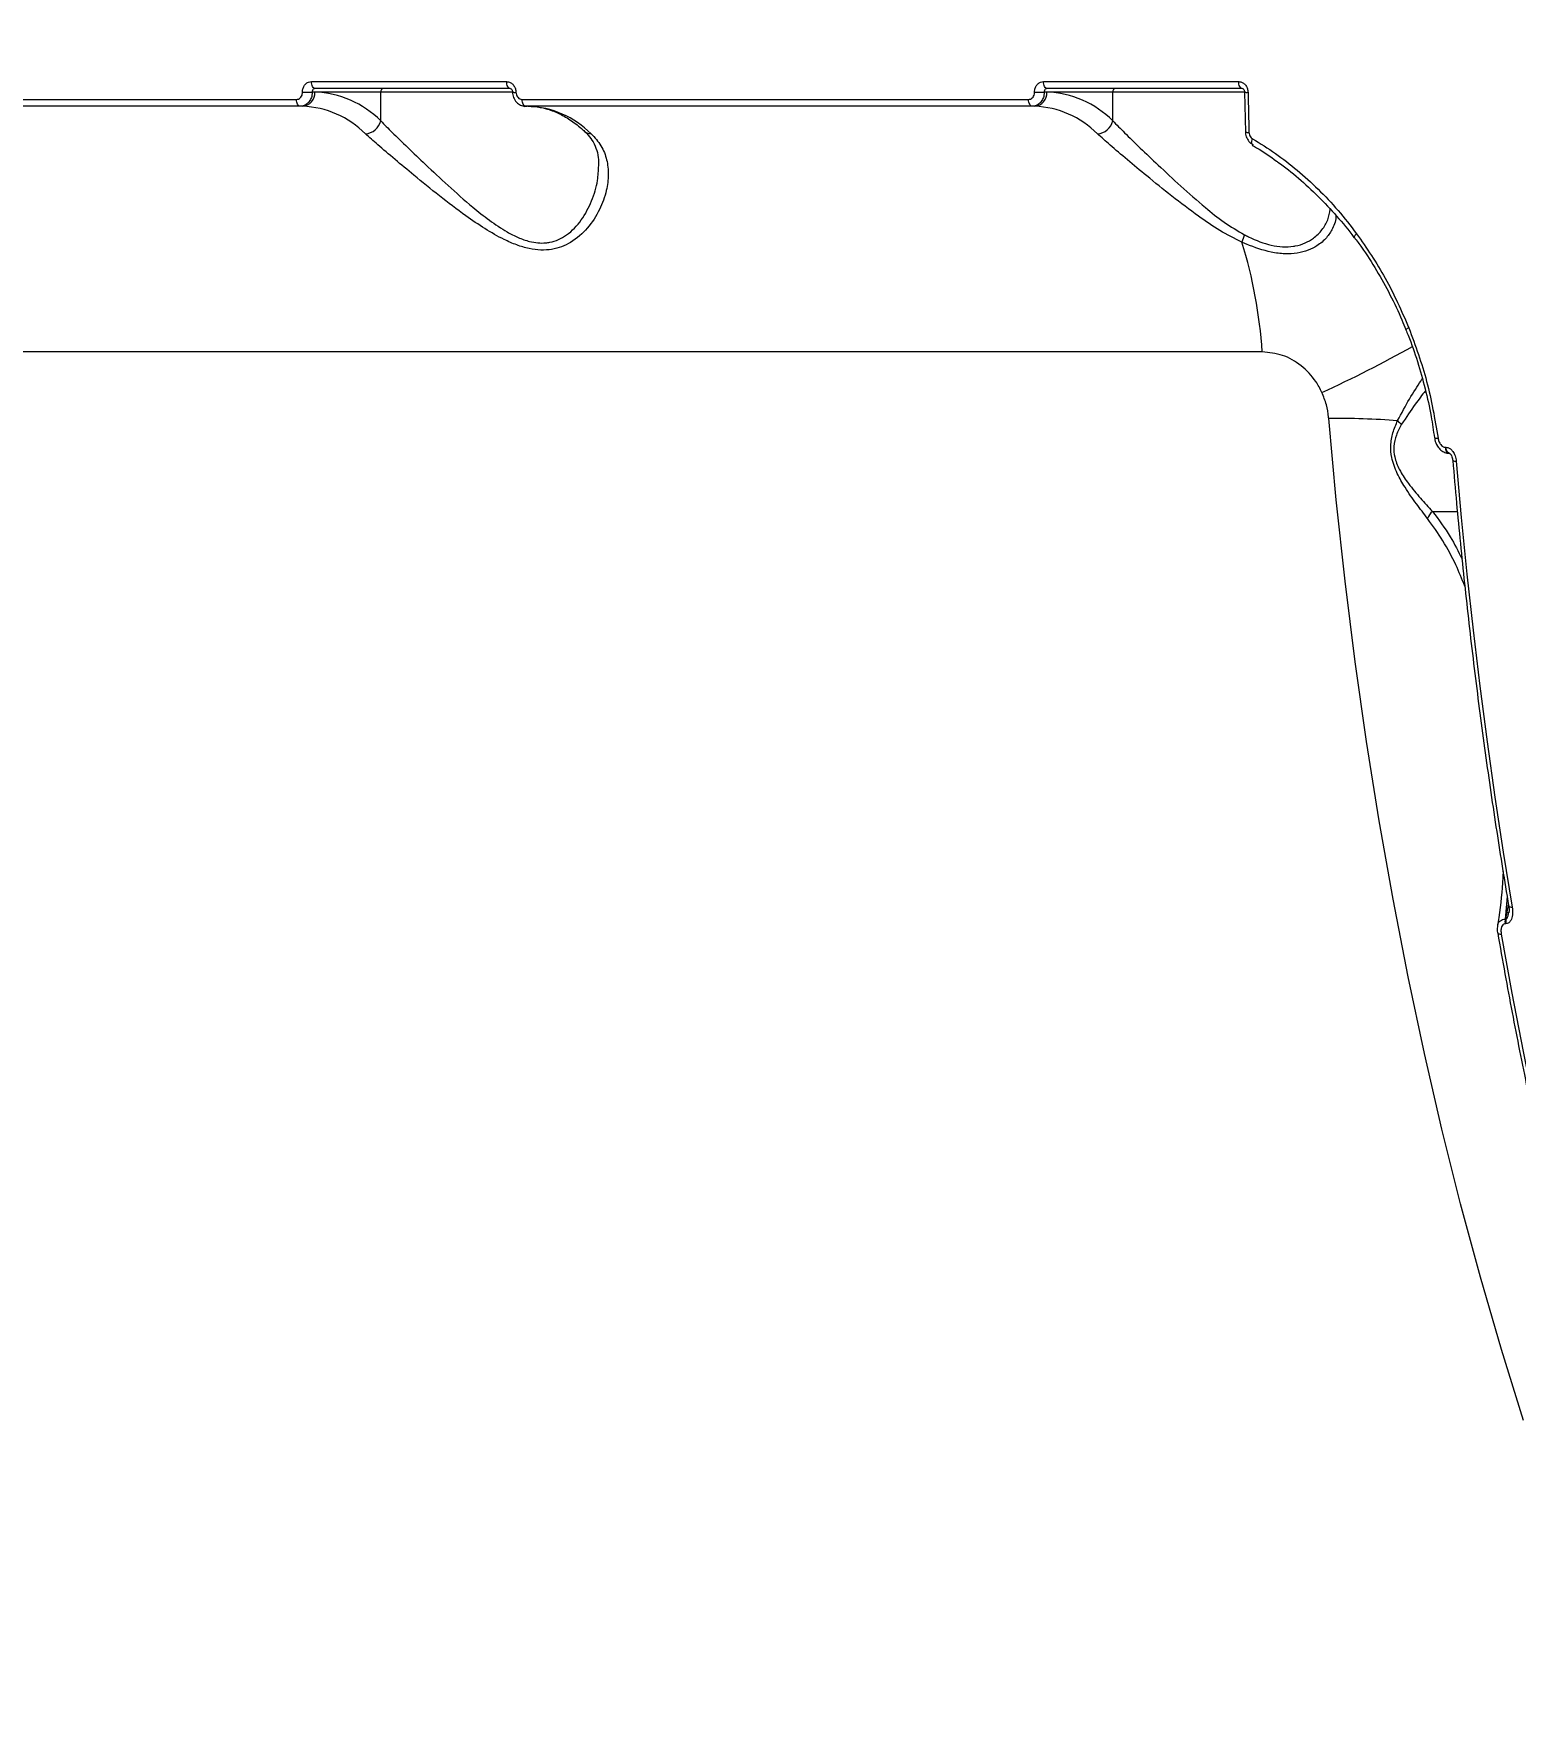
# Model space of a CAD drawing. Header units: millimetres. Extents: x -6028 to 5958, y -6064 to 4137.
# Drawn here: x -2277.4 to -2069.2, y 1120.9 to 1356 of the extents above; entities that cross this region are included whole.
import ezdxf

# ---------------------------------------------------------------- set-up
doc = ezdxf.new("R2010")
doc.units = ezdxf.units.MM
for name, color, linetype in [('DIKOM_ОБЪЕКТ', 7, 'Continuous'), ('DIKOM_РАЗМЕР_ЗОНА', 7, 'Continuous'), ('DIKOM_РАЗМЕР_ОБЪЕКТА', 7, 'Continuous')]:
    doc.layers.add(name, color=color, linetype=linetype)
doc.styles.add('style1', font='arial.ttf', dxfattribs={"width": 0.8})
doc.dimstyles.new('1-50', dxfattribs={"dimtxt": 300, "dimasz": 200, "dimexe": 100, "dimexo": 0, "dimgap": 100, "dimtad": 1, "dimtxsty": 'style1', "dimcen": 200, "dimclrd": 7, "dimclre": 7, "dimclrt": 7, "dimadec": 1, "dimazin": 2, "dimtfac": 1, "dimtmove": 0, "dimatfit": 2, "dimfxl": 0, "dimlwd": 25, "dimlwe": 18, "dimarcsym": 0})

# ---------------------------------------------------------------- blocks, each defined once
blk = doc.blocks.new('*D9')
at = {"layer": 'Defpoints', "color": 0, "transparency": 16777216}
for p in [(-6027.56, 1459.58), (4556.58, 1382.7), (4556.58, -5964.37)]:
    blk.add_point(p, dxfattribs=at)
at = {"layer": 'DIKOM_РАЗМЕР_ЗОНА', "color": 7, "lineweight": 18, "transparency": 16777216}
for p, q in [((-6027.56, 1459.58), (-6027.56, -6064.37)), ((4556.58, 1382.7), (4556.58, -6064.37))]:
    blk.add_line(p, q, dxfattribs=at)
at = {"layer": 'DIKOM_РАЗМЕР_ЗОНА', "color": 7, "lineweight": 25, "transparency": 16777216}
blk.add_line((-5827.56, -5964.37), (4356.58, -5964.37), dxfattribs=at)
at = {"layer": 'DIKOM_РАЗМЕР_ЗОНА', "color": 7, "transparency": 16777216}
for points in [[(-5827.56, -5931.03), (-5827.56, -5997.7), (-6027.56, -5964.37)], [(4356.58, -5931.03), (4356.58, -5997.7), (4556.58, -5964.37)]]:
    blk.add_solid(points, dxfattribs=at)
at = {"layer": 'DIKOM_РАЗМЕР_ЗОНА', "color": 7, "transparency": 16777216, "insert": (157.08, -5711.2), "char_height": 300, "attachment_point": 5, "style": 'style1'}
blk.add_mtext('10600', dxfattribs=at)
blk = doc.blocks.new('*D12')
at = {"layer": 'Defpoints', "color": 0, "transparency": 16777216}
for p in [(3056.58, 1987.9), (-4027.97, 676.5), (3056.58, -3714.77)]:
    blk.add_point(p, dxfattribs=at)
at = {"layer": 'DIKOM_РАЗМЕР_ОБЪЕКТА', "color": 7, "lineweight": 18, "transparency": 16777216}
for p, q in [((3056.58, 1987.9), (3056.58, -3814.77)), ((-4027.97, 676.5), (-4027.97, -3814.77))]:
    blk.add_line(p, q, dxfattribs=at)
at = {"layer": 'DIKOM_РАЗМЕР_ОБЪЕКТА', "color": 7, "lineweight": 25, "transparency": 16777216}
blk.add_line((-3827.97, -3714.77), (2856.58, -3714.77), dxfattribs=at)
at = {"layer": 'DIKOM_РАЗМЕР_ОБЪЕКТА', "color": 7, "transparency": 16777216}
for points in [[(-3827.97, -3681.44), (-3827.97, -3748.11), (-4027.97, -3714.77)], [(2856.58, -3681.44), (2856.58, -3748.11), (3056.58, -3714.77)]]:
    blk.add_solid(points, dxfattribs=at)
at = {"layer": 'DIKOM_РАЗМЕР_ОБЪЕКТА', "color": 7, "transparency": 16777216, "insert": (20, -3461.6), "char_height": 300, "attachment_point": 5, "style": 'style1'}
blk.add_mtext('7100', dxfattribs=at)

msp = doc.modelspace()

# ---------------------------------------------------------------- linework, layer by layer
at = {"layer": 'DIKOM_ОБЪЕКТ', "color": 7, "linetype": 'Continuous', "lineweight": 15}
for p, q in [((-2238.376, 1349.236), (-2210.947, 1349.236)), ((-2237.902, 1347.771), (-2238.262, 1347.771)), ((-2228.633, 1347.771), (-2237.902, 1347.771)), ((-2210.432, 1348.271), (-2237.861, 1348.271)), ((-2228.633, 1343.72), (-2228.633, 1347.771)), ((-2210.087, 1347.771), (-2228.633, 1347.771)), ((-2135.516, 1349.236), (-2108.086, 1349.236)), ((-2135.041, 1347.771), (-2135.402, 1347.771)), ((-2125.773, 1347.771), (-2135.041, 1347.771)), ((-2107.572, 1348.271), (-2135.001, 1348.271)), ((-2125.773, 1343.72), (-2125.773, 1347.771)), ((-2107.227, 1347.771), (-2125.773, 1347.771)), ((-2107.258, 1347.751), (-2107.128, 1342.131)), ((-2311.615, 1346.73), (-2240.47, 1346.73)), ((-2239.956, 1345.771), (-2311.101, 1345.771)), ((-2239.616, 1345.771), (-2239.956, 1345.771)), ((-2208.755, 1346.73), (-2137.61, 1346.73)), ((-2137.096, 1345.771), (-2208.241, 1345.771)), ((-2136.756, 1345.771), (-2137.096, 1345.771)), ((-2104.778, 1311.268), (-2404.787, 1311.268)), ((-2080.556, 1299.185), (-2080.556, 1299.18)), ((-2079.045, 1297.867), (-2078.964, 1297.867)), ((-2078.536, 1297.024), (-2078.476, 1297.024)), ((-2080.862, 1288.854), (-2077.362, 1288.854)), ((-2070.371, 1234.749), (-2070.638, 1231.565)), ((-2070.534, 1231.565), (-2070.173, 1233.567)), ((-2070.537, 1230.918), (-2070.641, 1230.918)), ((-2070.638, 1231.565), (-2070.534, 1231.565))]:
    msp.add_line(p, q, dxfattribs=at)
at = {"layer": 'DIKOM_ОБЪЕКТ', "color": 7, "linetype": 'Continuous', "lineweight": 15, "flags": 128}
for points in [[(-2237.861, 1348.271), (-2237.96, 1348.289), (-2238.054, 1348.343), (-2238.142, 1348.432), (-2238.219, 1348.551), (-2238.283, 1348.697), (-2238.332, 1348.864), (-2238.363, 1349.046), (-2238.376, 1349.236)], [(-2210.432, 1348.271), (-2210.53, 1348.289), (-2210.625, 1348.343), (-2210.712, 1348.432), (-2210.79, 1348.551), (-2210.854, 1348.697), (-2210.902, 1348.864), (-2210.934, 1349.046), (-2210.947, 1349.236)], [(-2135.001, 1348.271), (-2135.099, 1348.289), (-2135.194, 1348.343), (-2135.282, 1348.432), (-2135.359, 1348.551), (-2135.423, 1348.697), (-2135.472, 1348.864), (-2135.503, 1349.046), (-2135.516, 1349.236)], [(-2107.572, 1348.271), (-2107.67, 1348.289), (-2107.765, 1348.343), (-2107.852, 1348.432), (-2107.93, 1348.551), (-2107.994, 1348.697), (-2108.042, 1348.864), (-2108.074, 1349.046), (-2108.086, 1349.236)], [(-2106.773, 1347.732), (-2106.758, 1347.029), (-2106.744, 1346.325), (-2106.728, 1345.622), (-2106.712, 1344.919), (-2106.696, 1344.215), (-2106.679, 1343.512), (-2106.661, 1342.809), (-2106.642, 1342.106)], [(-2239.956, 1345.771), (-2240.054, 1345.789), (-2240.148, 1345.843), (-2240.235, 1345.931), (-2240.312, 1346.049), (-2240.376, 1346.194), (-2240.425, 1346.36), (-2240.457, 1346.541), (-2240.47, 1346.73)], [(-2208.241, 1345.771), (-2208.338, 1345.789), (-2208.433, 1345.843), (-2208.52, 1345.931), (-2208.597, 1346.049), (-2208.661, 1346.194), (-2208.71, 1346.36), (-2208.742, 1346.541), (-2208.755, 1346.73)], [(-2137.096, 1345.771), (-2137.194, 1345.789), (-2137.288, 1345.843), (-2137.375, 1345.931), (-2137.452, 1346.049), (-2137.517, 1346.194), (-2137.565, 1346.36), (-2137.597, 1346.541), (-2137.61, 1346.73)], [(-2106.13, 1340.397), (-2106.178, 1340.433), (-2106.228, 1340.509), (-2106.257, 1340.612), (-2106.263, 1340.739), (-2106.246, 1340.885), (-2106.208, 1341.044), (-2106.148, 1341.212)], [(-2106.021, 1340.373), (-2106.108, 1340.387), (-2106.13, 1340.397)], [(-2091.802, 1327.358), (-2091.821, 1327.399), (-2091.815, 1327.465), (-2091.779, 1327.549), (-2091.716, 1327.647), (-2091.627, 1327.757), (-2091.516, 1327.873)], [(-2068.067, 1161.131), (-2071.172, 1171.101), (-2074.12, 1181.251), (-2076.906, 1191.57), (-2079.53, 1202.049), (-2081.987, 1212.679), (-2084.276, 1223.45), (-2086.395, 1234.351), (-2088.342, 1245.372), (-2090.115, 1256.504), (-2091.712, 1267.735), (-2093.132, 1279.056), (-2094.373, 1290.455), (-2095.435, 1301.923)], [(-2078.536, 1297.024), (-2078.677, 1297.062), (-2078.81, 1297.177), (-2078.921, 1297.36), (-2079.002, 1297.596), (-2079.045, 1297.867)], [(-2078.448, 1297.024), (-2078.452, 1297.024), (-2078.596, 1297.062), (-2078.729, 1297.177), (-2078.841, 1297.36), (-2078.921, 1297.596), (-2078.964, 1297.867)], [(-2077.517, 1295.925), (-2076.806, 1287.973), (-2076.017, 1280.05), (-2075.149, 1272.157), (-2074.204, 1264.298), (-2073.181, 1256.476), (-2072.08, 1248.694), (-2070.903, 1240.954), (-2069.649, 1233.259)], [(-2070.146, 1233.404), (-2070.144, 1233.397), (-2070.112, 1233.35), (-2070.043, 1233.311), (-2069.94, 1233.283), (-2069.807, 1233.265), (-2069.649, 1233.259)], [(-2071.691, 1229.608), (-2071.685, 1229.589), (-2071.646, 1229.545), (-2071.575, 1229.508), (-2071.473, 1229.481), (-2071.344, 1229.465), (-2071.193, 1229.459)], [(-2071.193, 1229.459), (-2069.704, 1221.176), (-2068.125, 1212.956), (-2066.459, 1204.801), (-2064.705, 1196.715), (-2062.864, 1188.703), (-2060.938, 1180.767), (-2058.927, 1172.91), (-2056.832, 1165.137)]]:
    msp.add_lwpolyline(points, dxfattribs=at)
at = {"layer": 'DIKOM_ОБЪЕКТ', "color": 7, "linetype": 'Continuous', "lineweight": 15}
for centre, radius, start, end in [((-2239.585, 1370.647), 22.915, 269.8787, 273.31044), ((-2239.771, 1347.638), 1.874, 274.73257, 4.06271), ((-2238.4, 1334.002), 13.778, 44.85955, 87.92816), ((-2228.166, 1347.804), 0.468, 94.72752, 184.07186), ((-2209.782, 1350.208), 2.48, 262.21792, 273.45114), ((-2136.725, 1370.65), 22.918, 269.87892, 273.31022), ((-2136.911, 1347.638), 1.874, 274.73647, 4.05881), ((-2135.54, 1334.001), 13.778, 44.85988, 87.92783), ((-2125.306, 1347.804), 0.468, 94.72752, 184.07186), ((-2106.922, 1350.178), 2.45, 262.12792, 273.50004), ((-2240.09, 1332.657), 13.122, 44.85991, 87.92794), ((-2208.375, 1332.658), 13.122, 44.85889, 87.92839), ((-2137.23, 1332.658), 13.122, 44.85889, 87.92839), ((-2230.941, 1344.283), 2.375, 273.66269, 346.28453), ((-2199.11, 1343.225), 1.313, 228.25191, 271.56833), ((-2128.081, 1344.283), 2.375, 273.65938, 346.28472), ((-2106.792, 1343.928), 1.828, 259.41306, 274.68762), ((-2101.528, 1325.22), 6.264, 156.45248, 166.54744), ((-2172.153, 1306.807), 67.522, 3.78846, 17.11417), ((-2083.931, 1313.797), 0.879, 105.77826, 138.09333), ((-2169.982, 1466.172), 176.667, 294.61937, 299.25352), ((-2094.877, 1173.46), 128.464, 85.92755, 90.24877), ((-2083.622, 1303.367), 2.769, 219.65102, 235.44169), ((-2080.284, 1300.057), 0.918, 252.749, 283.19584), ((-2077.663, 1296.582), 0.673, 239.42178, 282.5174), ((-2079.053, 1286.933), 2.639, 133.28352, 159.9841), ((-2068.772, 1231.234), 1.896, 169.95093, 189.60572), ((-2068.667, 1231.234), 1.897, 169.94751, 189.58804)]:
    msp.add_arc(centre, radius, start, end, dxfattribs=at)
for points, knots in [([(-2240.47, 1346.73), (-2240.374, 1346.741), (-2240.182, 1346.763), (-2239.929, 1346.936), (-2239.74, 1347.19), (-2239.643, 1347.472), (-2239.636, 1347.658), (-2239.633, 1347.732)], [0, 0, 0, 0, 0.2142603, 0.4286153, 0.6431786, 0.8580821, 1, 1, 1, 1]), ([(-2238.262, 1347.771), (-2238.269, 1347.623), (-2238.286, 1347.251), (-2238.486, 1346.688), (-2238.869, 1346.181), (-2239.379, 1345.837), (-2239.763, 1345.793), (-2239.956, 1345.771)], [0, 0, 0, 0, 0.1417108, 0.3563986, 0.5709531, 0.7854517, 1, 1, 1, 1]), ([(-2239.633, 1347.732), (-2239.629, 1347.844), (-2239.619, 1348.123), (-2239.473, 1348.546), (-2239.189, 1348.927), (-2238.809, 1349.186), (-2238.52, 1349.219), (-2238.376, 1349.236)], [0, 0, 0, 0, 0.1418368, 0.3567077, 0.5713217, 0.785696, 1, 1, 1, 1]), ([(-2237.861, 1348.271), (-2237.909, 1348.265), (-2238.005, 1348.254), (-2238.129, 1348.168), (-2238.219, 1348.041), (-2238.262, 1347.9), (-2238.262, 1347.808), (-2238.262, 1347.771)], [0, 0, 0, 0, 0.2140033, 0.4282734, 0.6427691, 0.857877, 1, 1, 1, 1]), ([(-2210.947, 1349.236), (-2210.852, 1349.229), (-2210.613, 1349.21), (-2210.248, 1349.03), (-2209.915, 1348.69), (-2209.685, 1348.24), (-2209.65, 1347.901), (-2209.633, 1347.732)], [0, 0, 0, 0, 0.1406045, 0.3551165, 0.5698562, 0.7848851, 1, 1, 1, 1]), ([(-2210.405, 1348.258), (-2210.388, 1348.258), (-2210.36, 1348.259), (-2210.259, 1348.172), (-2210.181, 1348.05), (-2210.128, 1347.896), (-2210.113, 1347.747), (-2210.122, 1347.661), (-2210.125, 1347.63)], [0, 0, 0, 0, 0.275577, 0.459014, 0.6094806, 0.762241, 0.9133225, 1, 1, 1, 1]), ([(-2210.103, 1347.751), (-2210.106, 1347.693), (-2210.121, 1347.379), (-2209.926, 1346.81), (-2209.475, 1346.2), (-2208.861, 1345.853), (-2208.369, 1345.727), (-2208.116, 1345.788), (-2208.073, 1345.798)], [0, 0, 0, 0, 0.0539295, 0.2916837, 0.5387736, 0.7514677, 0.9573048, 1, 1, 1, 1]), ([(-2209.633, 1347.732), (-2209.621, 1347.62), (-2209.598, 1347.394), (-2209.444, 1347.094), (-2209.221, 1346.867), (-2208.978, 1346.747), (-2208.818, 1346.735), (-2208.755, 1346.73)], [0, 0, 0, 0, 0.2151246, 0.4301761, 0.6449555, 0.8595055, 1, 1, 1, 1]), ([(-2137.61, 1346.73), (-2137.514, 1346.741), (-2137.322, 1346.763), (-2137.069, 1346.936), (-2136.88, 1347.19), (-2136.783, 1347.472), (-2136.776, 1347.658), (-2136.773, 1347.732)], [0, 0, 0, 0, 0.2141989, 0.4285707, 0.6431507, 0.858071, 1, 1, 1, 1]), ([(-2135.402, 1347.771), (-2135.408, 1347.623), (-2135.426, 1347.251), (-2135.626, 1346.688), (-2136.009, 1346.181), (-2136.519, 1345.837), (-2136.903, 1345.793), (-2137.096, 1345.771)], [0, 0, 0, 0, 0.1417108, 0.3563986, 0.5709531, 0.7854517, 1, 1, 1, 1]), ([(-2136.773, 1347.732), (-2136.769, 1347.844), (-2136.759, 1348.123), (-2136.613, 1348.546), (-2136.329, 1348.927), (-2135.948, 1349.186), (-2135.66, 1349.219), (-2135.516, 1349.236)], [0, 0, 0, 0, 0.1418368, 0.3567077, 0.5713217, 0.785696, 1, 1, 1, 1]), ([(-2135.001, 1348.271), (-2135.049, 1348.265), (-2135.145, 1348.254), (-2135.269, 1348.168), (-2135.358, 1348.041), (-2135.402, 1347.9), (-2135.402, 1347.808), (-2135.402, 1347.771)], [0, 0, 0, 0, 0.2140033, 0.4282734, 0.6427691, 0.857877, 1, 1, 1, 1]), ([(-2108.086, 1349.236), (-2107.992, 1349.229), (-2107.753, 1349.21), (-2107.388, 1349.03), (-2107.055, 1348.69), (-2106.825, 1348.24), (-2106.79, 1347.901), (-2106.773, 1347.732)], [0, 0, 0, 0, 0.1406064, 0.3551214, 0.569864, 0.7848739, 1, 1, 1, 1]), ([(-2107.545, 1348.258), (-2107.528, 1348.258), (-2107.5, 1348.259), (-2107.399, 1348.172), (-2107.321, 1348.05), (-2107.268, 1347.896), (-2107.253, 1347.747), (-2107.262, 1347.661), (-2107.265, 1347.63)], [0, 0, 0, 0, 0.2755941, 0.4590268, 0.6094898, 0.7622466, 0.9133245, 1, 1, 1, 1]), ([(-2207.901, 1345.771), (-2207.631, 1345.763), (-2206.796, 1345.741), (-2205.398, 1345.478), (-2203.712, 1344.859), (-2202.057, 1343.929), (-2200.819, 1342.999), (-2200.139, 1342.386), (-2199.987, 1342.249)], [0, 0, 0, 0, 0.1027373, 0.3181997, 0.5309296, 0.7384723, 0.9415108, 1, 1, 1, 1]), ([(-2228.633, 1343.72), (-2228.116, 1343.196), (-2226.994, 1342.06), (-2224.846, 1339.979), (-2222.216, 1337.466), (-2219.17, 1334.621), (-2216.158, 1331.947), (-2213.374, 1329.732), (-2211.23, 1328.281), (-2209.32, 1327.296), (-2207.489, 1326.642), (-2205.968, 1326.498), (-2204.628, 1326.689), (-2203.612, 1327.015), (-2201.994, 1327.961), (-2200.304, 1329.797), (-2198.901, 1332.476), (-2198.117, 1335.102), (-2198.04, 1336.742), (-2198.007, 1337.44)], [0, 0, 0, 0, 0.0614323, 0.1331433, 0.2068031, 0.2939307, 0.3833525, 0.4406195, 0.4990525, 0.5330396, 0.567942, 0.6178988, 0.6312077, 0.6623773, 0.6945854, 0.7715374, 0.8535166, 0.9377479, 1, 1, 1, 1]), ([(-2200.015, 1342.24), (-2199.899, 1342.143), (-2199.453, 1341.766), (-2198.903, 1340.995), (-2198.344, 1339.888), (-2198.027, 1338.701), (-2198.02, 1337.826), (-2198.016, 1337.443)], [0, 0, 0, 0, 0.0752214, 0.2906138, 0.5342444, 0.7957393, 1, 1, 1, 1]), ([(-2125.773, 1343.72), (-2125.24, 1343.18), (-2124.099, 1342.024), (-2121.918, 1339.913), (-2119.276, 1337.391), (-2116.225, 1334.538), (-2113.121, 1331.807), (-2110.148, 1329.414), (-2108.239, 1328.292), (-2107.271, 1327.722)], [0, 0, 0, 0, 0.12270982, 0.2624604, 0.40601511, 0.57492413, 0.74826182, 0.8723656, 1, 1, 1, 1]), ([(-2199.074, 1341.913), (-2198.573, 1341.368), (-2197.553, 1340.259), (-2196.811, 1338.286), (-2196.576, 1336.156), (-2196.877, 1333.789), (-2197.795, 1331.211), (-2199.439, 1328.641), (-2201.695, 1326.597), (-2204.083, 1325.651), (-2206.141, 1325.521), (-2207.805, 1325.737), (-2209.544, 1326.258), (-2211.636, 1327.174), (-2214.036, 1328.559), (-2217.083, 1330.641), (-2220.439, 1333.207), (-2223.772, 1335.908), (-2226.682, 1338.334), (-2229.021, 1340.322), (-2230.235, 1341.414), (-2230.789, 1341.913)], [0, 0, 0, 0, 0.0545828, 0.1110338, 0.1659471, 0.2220152, 0.2890734, 0.3579624, 0.4226738, 0.4774043, 0.5047505, 0.5331001, 0.5623545, 0.5923837, 0.6398894, 0.688586, 0.7592851, 0.8320608, 0.8901604, 0.9498678, 1, 1, 1, 1]), ([(-2107.62, 1326.677), (-2108.667, 1327.199), (-2110.763, 1328.246), (-2114.045, 1330.523), (-2117.507, 1333.137), (-2120.852, 1335.862), (-2123.761, 1338.279), (-2126.132, 1340.297), (-2127.358, 1341.399), (-2127.929, 1341.913)], [0, 0, 0, 0, 0.1281542, 0.2567396, 0.4268161, 0.5968791, 0.7373097, 0.8775728, 1, 1, 1, 1]), ([(-2107.111, 1342.131), (-2107.112, 1342.044), (-2107.115, 1341.7), (-2106.896, 1341.144), (-2106.51, 1340.617), (-2106.172, 1340.447), (-2106.044, 1340.383)], [0, 0, 0, 0, 0.1191495, 0.471498, 0.7998286, 1, 1, 1, 1]), ([(-2106.642, 1342.106), (-2106.63, 1341.993), (-2106.605, 1341.767), (-2106.449, 1341.468), (-2106.28, 1341.293), (-2106.171, 1341.226), (-2106.148, 1341.212)], [0, 0, 0, 0, 0.3067229, 0.613257, 0.9194369, 1, 1, 1, 1]), ([(-2106.183, 1340.295), (-2105.976, 1340.182), (-2104.793, 1339.532), (-2103.672, 1338.727), (-2102.748, 1338.062)], [0, 0, 0, 0, 0.1745307, 1, 1, 1, 1]), ([(-2106.148, 1341.212), (-2105.065, 1340.543), (-2102.898, 1339.206), (-2099.824, 1336.819), (-2096.878, 1334.143), (-2094.078, 1331.18), (-2092.37, 1328.975), (-2091.516, 1327.873)], [0, 0, 0, 0, 0.197681, 0.3953867, 0.593093, 0.7965474, 1, 1, 1, 1]), ([(-2102.748, 1338.062), (-2102.687, 1338.022), (-2101.62, 1337.31), (-2099.659, 1335.675), (-2096.885, 1333.16), (-2094.305, 1330.355), (-2092.631, 1328.39), (-2091.877, 1327.313), (-2091.868, 1327.299)], [0, 0, 0, 0, 0.0146926, 0.2595021, 0.5052809, 0.7513884, 0.9969872, 1, 1, 1, 1]), ([(-2107.271, 1327.722), (-2107.076, 1327.624), (-2105.826, 1326.996), (-2103.987, 1326.296), (-2101.879, 1325.979), (-2100.78, 1326.029), (-2099.718, 1326.209), (-2098.706, 1326.529), (-2097.408, 1327.292), (-2096.312, 1328.396), (-2095.482, 1329.783), (-2095.315, 1330.802), (-2095.232, 1331.309)], [0, 0, 0, 0, 0.0313165, 0.2005499, 0.2886415, 0.3801541, 0.3970715, 0.4935529, 0.5929477, 0.726664, 0.8641035, 1, 1, 1, 1]), ([(-2094.447, 1330.47), (-2094.445, 1330.456), (-2094.375, 1329.805), (-2094.8, 1328.708), (-2095.689, 1327.258), (-2096.888, 1326.222), (-2098.302, 1325.501), (-2099.81, 1325.092), (-2101.571, 1324.984), (-2103.957, 1325.284), (-2106.038, 1325.979), (-2107.409, 1326.583), (-2107.62, 1326.677)], [0, 0, 0, 0, 0.0035406, 0.1675422, 0.2942495, 0.4242279, 0.5176112, 0.6133126, 0.7077009, 0.8056949, 0.9699629, 1, 1, 1, 1]), ([(-2091.834, 1327.333), (-2091.489, 1326.88), (-2090.373, 1325.415), (-2088.686, 1322.736), (-2086.798, 1319.323), (-2085.443, 1316.52), (-2084.788, 1314.832), (-2084.61, 1314.374)], [0, 0, 0, 0, 0.11727466, 0.37906801, 0.64085926, 0.90238333, 1, 1, 1, 1]), ([(-2091.516, 1327.873), (-2090.112, 1325.837), (-2087.271, 1321.717), (-2085.211, 1317.019), (-2084.169, 1314.642)], [0, 0, 0, 0, 0.4941773, 1, 1, 1, 1]), ([(-2084.605, 1314.375), (-2084.493, 1314.116), (-2083.868, 1312.659), (-2082.943, 1309.892), (-2081.856, 1306.09), (-2081.058, 1302.505), (-2080.727, 1300.189), (-2080.583, 1299.181)], [0, 0, 0, 0, 0.0540285, 0.3030852, 0.5536394, 0.8055999, 1, 1, 1, 1]), ([(-2084.169, 1314.642), (-2083.26, 1312.157), (-2081.418, 1307.124), (-2080.526, 1301.838), (-2080.075, 1299.163)], [0, 0, 0, 0, 0.493843, 1, 1, 1, 1]), ([(-2096.384, 1305.565), (-2096.654, 1306.084), (-2097.41, 1307.539), (-2099.274, 1309.463), (-2101.913, 1310.979), (-2103.817, 1311.171), (-2104.778, 1311.268)], [0, 0, 0, 0, 0.1529554, 0.4283707, 0.7114243, 1, 1, 1, 1]), ([(-2085.754, 1301.6), (-2085.201, 1302.639), (-2084.095, 1304.719), (-2082.869, 1306.596), (-2082.364, 1307.388), (-2082.295, 1307.496)], [0, 0, 0, 0, 0.4629157, 0.9266357, 1, 1, 1, 1]), ([(-2095.435, 1301.923), (-2095.44, 1301.981), (-2095.498, 1302.621), (-2095.711, 1303.875), (-2096.157, 1304.994), (-2096.384, 1305.565)], [0, 0, 0, 0, 0.0468175, 0.5142776, 1, 1, 1, 1]), ([(-2081.835, 1305.806), (-2082.315, 1305.197), (-2083.386, 1303.838), (-2084.55, 1302.065), (-2085.192, 1301.086)], [0, 0, 0, 0, 0.4484763, 1, 1, 1, 1]), ([(-2081.533, 1287.836), (-2082.061, 1288.522), (-2083.123, 1289.901), (-2084.609, 1292), (-2085.859, 1294.145), (-2086.617, 1296.174), (-2086.78, 1298.195), (-2086.454, 1299.987), (-2085.994, 1301.048), (-2085.754, 1301.6)], [0, 0, 0, 0, 0.1836355, 0.3692296, 0.5090694, 0.6522038, 0.750854, 0.8702104, 1, 1, 1, 1]), ([(-2085.192, 1301.086), (-2085.458, 1300.602), (-2085.961, 1299.687), (-2086.353, 1298.088), (-2086.218, 1296.365), (-2085.754, 1295.219), (-2085.089, 1293.972), (-2084.106, 1292.542), (-2082.552, 1290.677), (-2081.426, 1289.462), (-2080.862, 1288.854)], [0, 0, 0, 0, 0.1298014, 0.2451309, 0.3384677, 0.4557892, 0.4772338, 0.6177238, 0.8086903, 1, 1, 1, 1]), ([(-2080.544, 1299.182), (-2080.534, 1299.095), (-2080.49, 1298.692), (-2080.22, 1298.07), (-2079.72, 1297.449), (-2079.149, 1297.121), (-2078.726, 1296.988), (-2078.535, 1297.024), (-2078.534, 1297.024)], [0, 0, 0, 0, 0.0817237, 0.3759963, 0.6105125, 0.8127587, 0.9991832, 1, 1, 1, 1]), ([(-2080.075, 1299.163), (-2080.04, 1298.997), (-2079.971, 1298.67), (-2079.742, 1298.267), (-2079.476, 1298.005), (-2079.238, 1297.883), (-2079.099, 1297.871), (-2079.045, 1297.867)], [0, 0, 0, 0, 0.27344335, 0.53928771, 0.73862672, 0.89887412, 1, 1, 1, 1]), ([(-2078.964, 1297.867), (-2078.869, 1297.857), (-2078.65, 1297.836), (-2078.3, 1297.635), (-2077.938, 1297.246), (-2077.631, 1296.652), (-2077.557, 1296.176), (-2077.517, 1295.925)], [0, 0, 0, 0, 0.12057998, 0.27840175, 0.47058631, 0.72082674, 1, 1, 1, 1]), ([(-2078.479, 1297.025), (-2078.479, 1297.025), (-2078.481, 1297.026), (-2078.441, 1297.005), (-2078.378, 1296.951), (-2078.286, 1296.845), (-2078.172, 1296.658), (-2078.044, 1296.326), (-2077.998, 1296.024), (-2077.999, 1295.839), (-2077.999, 1295.82)], [0, 0, 0, 0, 0.03758556, 0.10253817, 0.17879454, 0.26489736, 0.40876126, 0.62098283, 0.96006545, 1, 1, 1, 1]), ([(-2078.005, 1296.002), (-2077.833, 1294.01), (-2077.332, 1288.231), (-2076.381, 1278.708), (-2075.1, 1267.461), (-2073.659, 1256.286), (-2072.088, 1245.388), (-2070.88, 1237.781), (-2070.223, 1233.863), (-2070.146, 1233.404)], [0, 0, 0, 0, 0.0939958, 0.272578, 0.4511651, 0.6297539, 0.8083449, 0.9775405, 1, 1, 1, 1]), ([(-2080.862, 1288.854), (-2079.99, 1287.69), (-2078.426, 1285.604), (-2077.228, 1283.218), (-2076.698, 1282.164)], [0, 0, 0, 0, 0.5579902, 1, 1, 1, 1]), ([(-2076.311, 1278.327), (-2076.718, 1279.338), (-2077.609, 1281.555), (-2079.338, 1284.757), (-2080.799, 1286.807), (-2081.533, 1287.836)], [0, 0, 0, 0, 0.2943208, 0.6457996, 1, 1, 1, 1]), ([(-2070.926, 1238.239), (-2070.94, 1237.949), (-2071.039, 1235.821), (-2071.293, 1233.279), (-2071.637, 1231.027), (-2071.697, 1230.632)], [0, 0, 0, 0, 0.1151561, 0.8449262, 1, 1, 1, 1]), ([(-2069.649, 1233.259), (-2069.616, 1232.954), (-2069.552, 1232.367), (-2069.692, 1231.642), (-2069.948, 1231.193), (-2070.227, 1230.961), (-2070.434, 1230.932), (-2070.537, 1230.918)], [0, 0, 0, 0, 0.3047594, 0.5876486, 0.7664798, 0.8828408, 1, 1, 1, 1]), ([(-2070.534, 1231.565), (-2070.52, 1231.567), (-2070.486, 1231.572), (-2070.429, 1231.618), (-2070.326, 1231.763), (-2070.204, 1232.086), (-2070.177, 1232.386), (-2070.161, 1232.563)], [0, 0, 0, 0, 0.0454319, 0.1015096, 0.20332, 0.5305134, 1, 1, 1, 1]), ([(-2070.166, 1233.403), (-2070.147, 1233.328), (-2070.072, 1233.027), (-2070.085, 1232.685), (-2070.135, 1232.492), (-2070.141, 1232.47)], [0, 0, 0, 0, 0.2252161, 0.9124219, 1, 1, 1, 1]), ([(-2071.709, 1230.615), (-2071.719, 1230.57), (-2071.782, 1230.272), (-2071.771, 1229.922), (-2071.689, 1229.637), (-2071.68, 1229.608)], [0, 0, 0, 0, 0.1377568, 0.911982, 1, 1, 1, 1]), ([(-2071.691, 1229.607), (-2071.353, 1227.696), (-2070.376, 1222.151), (-2068.64, 1213.053), (-2066.434, 1202.358), (-2064.077, 1191.785), (-2061.569, 1181.342), (-2059.309, 1172.54), (-2057.862, 1167.246), (-2057.342, 1165.344)], [0, 0, 0, 0, 0.0864641, 0.2507432, 0.4150269, 0.5793146, 0.7436047, 0.9078985, 1, 1, 1, 1]), ([(-2071.687, 1230.63), (-2071.668, 1230.771), (-2071.629, 1231.057), (-2071.361, 1231.34), (-2071.029, 1231.523), (-2070.771, 1231.551), (-2070.638, 1231.565)], [0, 0, 0, 0, 0.2776604, 0.5635715, 0.7758805, 1, 1, 1, 1]), ([(-2070.641, 1230.918), (-2070.708, 1230.909), (-2070.841, 1230.891), (-2071.018, 1230.745), (-2071.176, 1230.464), (-2071.258, 1230.013), (-2071.216, 1229.649), (-2071.193, 1229.459)], [0, 0, 0, 0, 0.120662, 0.2406796, 0.4168383, 0.6949823, 1, 1, 1, 1])]:
    msp.add_open_spline(points, degree=3, knots=knots, dxfattribs=at)

# ---------------------------------------------------------------- dimensions: what is measured, and where the dimension line sits
at = {"layer": 'DIKOM_РАЗМЕР_ЗОНА'}
dim = msp.add_linear_dim(base=(4556.575, -5964.368), p1=(-6027.562, 1459.576), p2=(4556.575, 1382.704), text='10600', dimstyle='1-50', dxfattribs=at)
dim.commit()
dim.dimension.update_dxf_attribs({"geometry": '*D9', "text_midpoint": (157.08, -5964.368), "dimtype": 160})
at = {"layer": 'DIKOM_РАЗМЕР_ОБЪЕКТА'}
dim = msp.add_linear_dim(base=(3056.575, -3714.774), p1=(-4027.972, 676.501), p2=(3056.575, 1987.897), text='7100', dimstyle='1-50', dxfattribs=at)
dim.commit()
dim.dimension.update_dxf_attribs({"geometry": '*D12', "text_midpoint": (20, -3714.774), "dimtype": 160})

doc.saveas('drawing.dxf')
